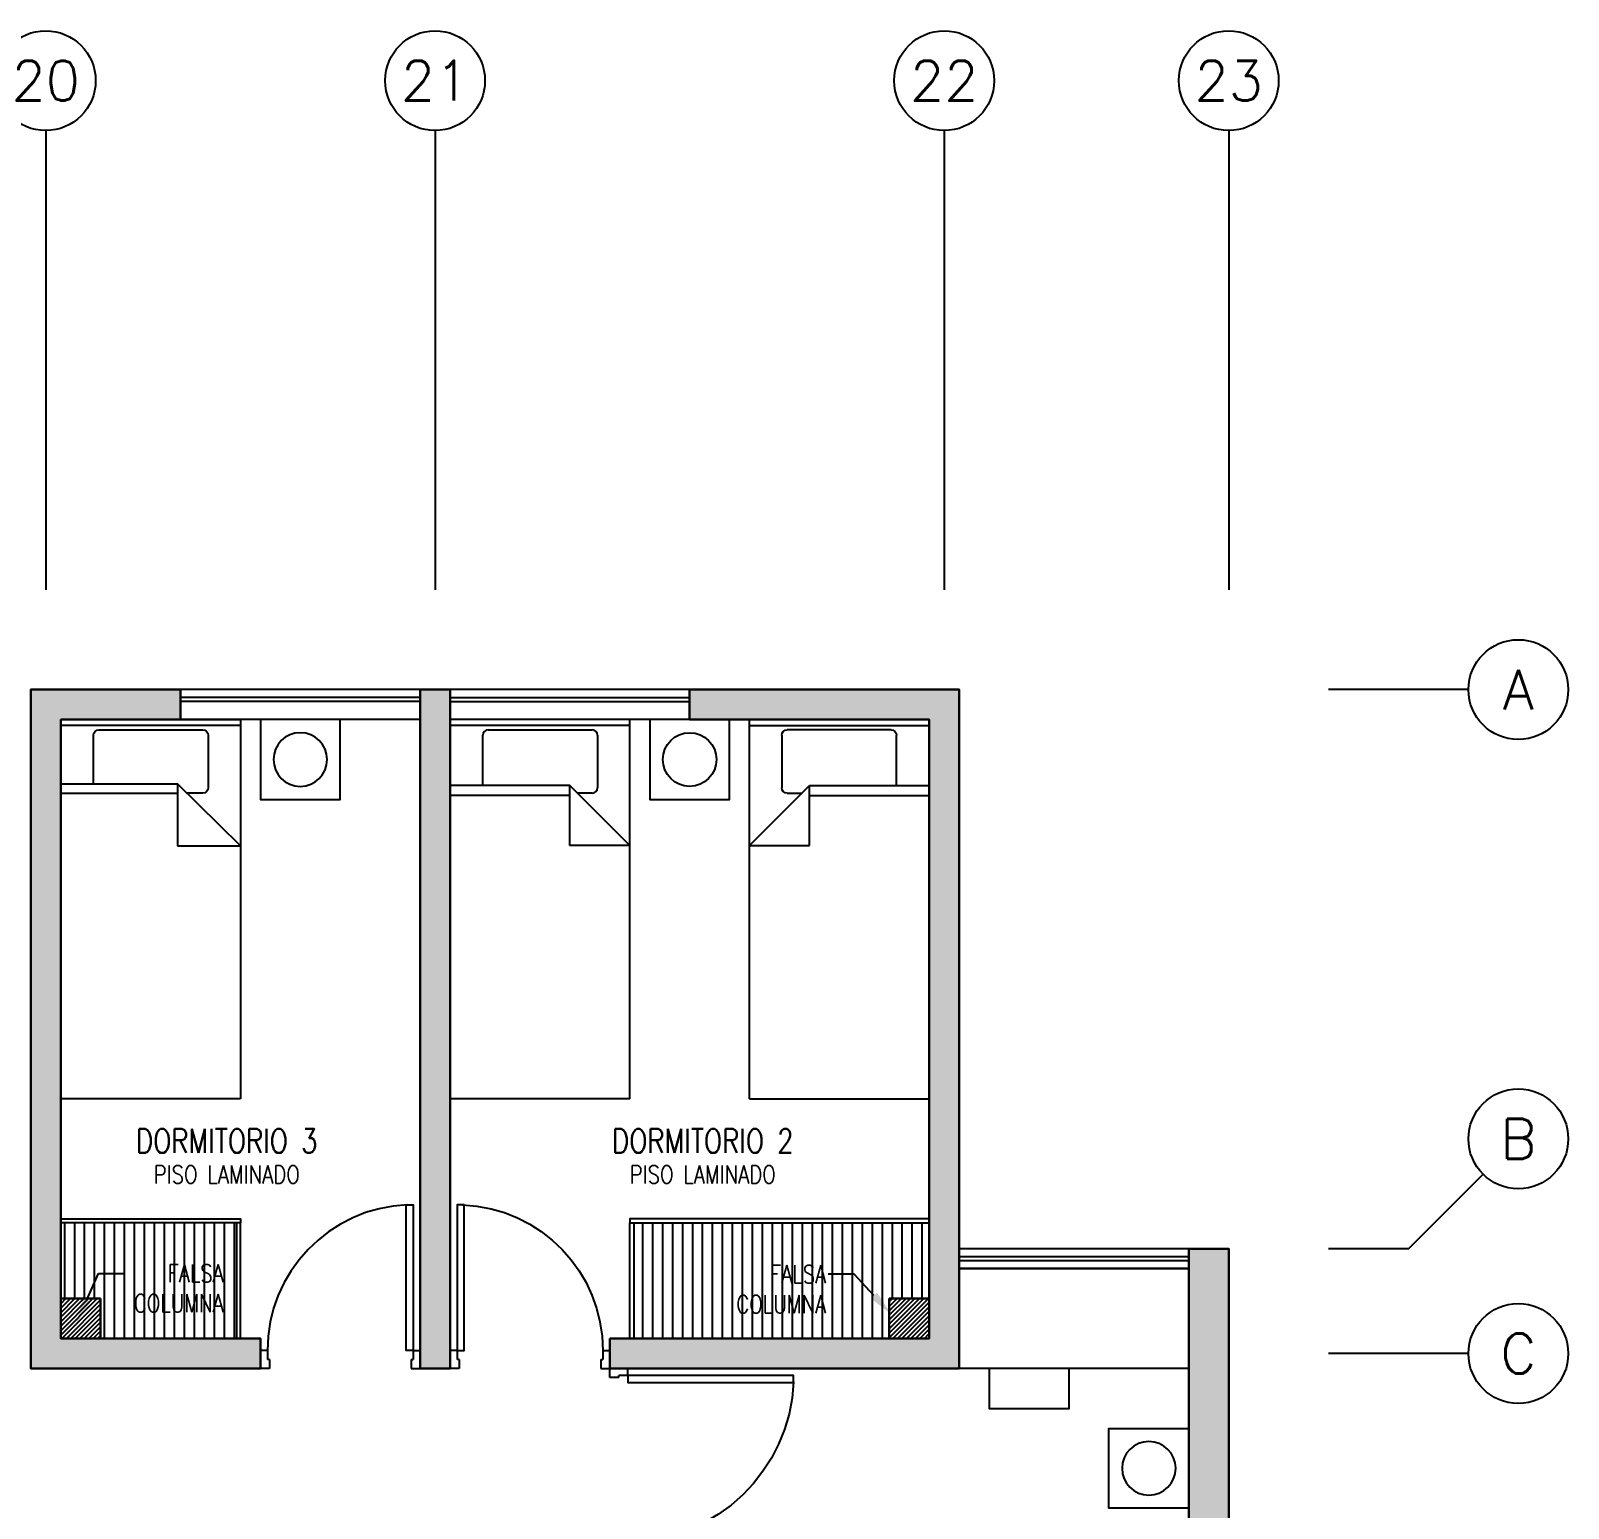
# Model space of a CAD drawing. Header units: millimetres. Extents: x -3 to 53, y -269 to 39.
# Drawn here: x 44.05 to 51.75, y -6.89 to 0.51 of the extents above; entities that cross this region are included whole.
import ezdxf
from ezdxf import colors
from ezdxf.entities.mleader import LeaderData, LeaderLine
from ezdxf.enums import TextEntityAlignment as Align
from ezdxf.math import Vec2, Vec3

# ---------------------------------------------------------------- set-up
doc = ezdxf.new("R2010")
doc.units = ezdxf.units.MM
doc.header["$LTSCALE"] = 15
for name, pattern in [('HIDDEN2', [0.1875, 0.125, -0.0625]), ('PHANTOM', [63.5, 31.75, -6.35, 6.35, -6.35, 6.35, -6.35]), ('PHANTOM2', [1.25, 0.625, -0.125, 0.125, -0.125, 0.125, -0.125])]:
    doc.linetypes.add(name, pattern=pattern)
doc.layers.get('0').update_dxf_attribs({"color": 250})
for name, color, linetype in [('A-EJES', 251, 'PHANTOM'), ('A-EST HATCH', 250, 'Continuous'), ('A-EST PLACAS', 250, 'Continuous'), ('A-EST VIGAS', 250, 'HIDDEN2'), ('A-HATCH', 250, 'Continuous'), ('A-MOBILIARIO', 250, 'Continuous'), ('A-MURO BAJO', 251, 'Continuous'), ('A-TEXTO-ACABADO PISO', 250, 'Continuous'), ('A-TEXTO-AMBIENTE', 252, 'Continuous'), ('A-TEXTO-INDICACIONES', 250, 'Continuous'), ('DLP_MOBILIARIO FIJO', 250, 'Continuous')]:
    doc.layers.add(name, color=color, linetype=linetype)
doc.layers.add('A-MUROS', color=252, linetype='Continuous', lineweight=30)
doc.styles.add('ROMANS', font='romans.shx', dxfattribs={"width": 0.8})

# ---------------------------------------------------------------- blocks, each defined once
blk = doc.blocks.new('EST-P2')
at = {"layer": 'A-EST HATCH'}
h = blk.add_hatch(color=256, dxfattribs=at)
h.dxf.hatch_style = 1
h.paths.add_polyline_path([(-10.5, -10.99), (-10.5, -4.925), (-12, -4.925), (-12, -5.675), (-12.15, -5.675), (-12.15, -4.725), (-10.35, -4.725), (-10.35, -5.6), (-8.85, -5.6), (-8.85, -5.1), (-8.7, -5.1), (-8.7, -5.8), (-10.35, -5.8), (-10.35, -10.99)])
h.paths.add_polyline_path([(-31.6, -0.925), (-30, -0.925), (-30, 2.175), (-31.2, 2.175), (-31.2, 2.325), (-29.85, 2.325), (-29.85, -1.075), (-31.6, -1.075)])
h.paths.add_polyline_path([(-32.4, 2.325), (-32.55, 2.325), (-32.55, -1.075), (-32.4, -1.075)])
h.paths.add_polyline_path([(-37.9, 2.8), (-38.2, 2.8), (-38.2, 2.65), (-38.05, 2.65), (-38.05, -0.425), (-37.9, -0.425)])
h.paths.add_polyline_path([(-34.95, 2.175), (-34.95, -0.925), (-33.35, -0.925), (-33.35, -1.075), (-35.1, -1.075), (-35.1, 2.325), (-33.75, 2.325), (-33.75, 2.175)])
h.paths.add_polyline_path([(-44.2, 2.65), (-44.8, 2.65), (-44.8, 2.8), (-44.05, 2.8), (-44.05, -0.6), (-45.2, -0.6), (-45.2, -0.45), (-44.2, -0.45)])
h.paths.add_polyline_path([(-46, 2.8), (-46, -0.6), (-46.15, -0.6), (-46.15, 2.8)])
h.paths.add_polyline_path([(-46.95, -0.45), (-48.55, -0.45), (-48.55, 2.65), (-47.35, 2.65), (-47.35, 2.8), (-48.7, 2.8), (-48.7, -0.6), (-46.95, -0.6)])
h.paths.add_polyline_path([(-44.2, -10.9), (-44.8, -10.9), (-44.8, -11.05), (-44.05, -11.05), (-44.05, -7.65), (-45.2, -7.65), (-45.2, -7.8), (-44.2, -7.8)])
h.paths.add_polyline_path([(-46, -11.05), (-46, -7.65), (-46.15, -7.65), (-46.15, -11.05)])
h.paths.add_polyline_path([(-46.95, -7.8), (-48.55, -7.8), (-48.55, -10.9), (-47.35, -10.9), (-47.35, -11.05), (-48.7, -11.05), (-48.7, -7.65), (-46.95, -7.65)])
h.paths.add_polyline_path([(-41.35, -7.55), (-41.2, -7.55), (-41.2, -10.9), (-41.05, -10.9), (-41.05, -11.05), (-41.35, -11.05)])
h.paths.add_polyline_path([(-31.6, -7.325), (-30, -7.325), (-30, -10.425), (-31.2, -10.425), (-31.2, -10.575), (-29.85, -10.575), (-29.85, -7.175), (-31.6, -7.175)])
h.paths.add_polyline_path([(-32.4, -10.575), (-32.55, -10.575), (-32.55, -7.175), (-32.4, -7.175)])
h.paths.add_polyline_path([(-37.9, -11.05), (-38.2, -11.05), (-38.2, -10.9), (-38.05, -10.9), (-38.05, -7.825), (-37.9, -7.825)])
h.paths.add_polyline_path([(-34.95, -10.425), (-34.95, -7.325), (-33.35, -7.325), (-33.35, -7.175), (-35.1, -7.175), (-35.1, -10.575), (-33.75, -10.575), (-33.75, -10.425)])
h.paths.add_polyline_path([(-18.45, -0.925), (-20.05, -0.925), (-20.05, 2.175), (-18.85, 2.175), (-18.85, 2.325), (-20.2, 2.325), (-20.2, -1.075), (-18.45, -1.075)])
h.paths.add_polyline_path([(-17.65, 2.325), (-17.5, 2.325), (-17.5, -1.075), (-17.65, -1.075)])
h.paths.add_polyline_path([(-11.85, 2.8), (-11.85, 2.65), (-12, 2.65), (-12, -0.425), (-12.15, -0.425), (-12.15, 2.8)])
h.paths.add_polyline_path([(-15.1, 2.175), (-15.1, -0.925), (-16.7, -0.925), (-16.7, -1.075), (-14.95, -1.075), (-14.95, 2.325), (-16.3, 2.325), (-16.3, 2.175)])
h.paths.add_polyline_path([(-10.35, -2.45), (-8.7, -2.45), (-8.7, -3.15), (-8.85, -3.15), (-8.85, -2.65), (-10.35, -2.65), (-10.35, -3.525), (-12.15, -3.525), (-12.15, -2.575), (-12, -2.575), (-12, -3.325), (-10.5, -3.325), (-10.5, 2.74), (-10.35, 2.74)])
h.paths.add_polyline_path([(-5.85, 2.65), (-5.25, 2.65), (-5.25, 2.8), (-6, 2.8), (-6, -0.6), (-4.85, -0.6), (-4.85, -0.45), (-5.85, -0.45)])
h.paths.add_polyline_path([(-4.05, 2.8), (-4.05, -0.6), (-3.9, -0.6), (-3.9, 2.8)])
h.paths.add_polyline_path([(-3.1, -0.45), (-1.5, -0.45), (-1.5, 2.65), (-2.7, 2.65), (-2.7, 2.8), (-1.35, 2.8), (-1.35, -0.6), (-3.1, -0.6)])
h.paths.add_polyline_path([(-4.05, -11.05), (-4.05, -7.65), (-3.9, -7.65), (-3.9, -11.05)])
h.paths.add_polyline_path([(-3.1, -7.8), (-1.5, -7.8), (-1.5, -10.9), (-2.7, -10.9), (-2.7, -11.05), (-1.35, -11.05), (-1.35, -7.65), (-3.1, -7.65)])
h.paths.add_polyline_path([(-8.7, -7.55), (-8.85, -7.55), (-8.85, -10.9), (-9, -10.9), (-9, -11.05), (-8.7, -11.05)])
h.paths.add_polyline_path([(-18.45, -7.325), (-20.05, -7.325), (-20.05, -10.425), (-18.85, -10.425), (-18.85, -10.575), (-20.2, -10.575), (-20.2, -7.175), (-18.45, -7.175)])
h.paths.add_polyline_path([(-17.65, -10.575), (-17.5, -10.575), (-17.5, -7.175), (-17.65, -7.175)])
h.paths.add_polyline_path([(-12.15, -11.05), (-11.85, -11.05), (-11.85, -10.9), (-12, -10.9), (-12, -7.825), (-12.15, -7.825)])
h.paths.add_polyline_path([(-15.1, -10.425), (-15.1, -7.325), (-16.7, -7.325), (-16.7, -7.175), (-14.95, -7.175), (-14.95, -10.575), (-16.3, -10.575), (-16.3, -10.425)])
h.paths.add_polyline_path([(-39.7, -4.725), (-37.9, -4.725), (-37.9, -5.675), (-38.05, -5.675), (-38.05, -4.925), (-39.55, -4.925), (-39.55, -10.99), (-39.7, -10.99), (-39.7, -5.8), (-41.35, -5.8), (-41.35, -5.1), (-41.2, -5.1), (-41.2, -5.6), (-39.7, -5.6)])
h.paths.add_polyline_path([(-6, -11.05), (-6, -7.65), (-4.85, -7.65), (-4.85, -7.8), (-5.85, -7.8), (-5.85, -10.9), (-5.25, -10.9), (-5.25, -11.05)])
h.paths.add_polyline_path([(-3.0968, -2.7), (-2.95, -2.7), (-2.95, -1.5), (-5.1, -1.5), (-5.1, -1.65), (-4.65, -1.65), (-4.65, -3.25), (-4.45, -3.25), (-4.45, -1.65), (-3.1, -1.65), (-3.1, -2.7)], flags=17)
h.paths.add_polyline_path([(-3.0968, -5.55), (-2.95, -5.55), (-2.95, -6.75), (-5.1, -6.75), (-5.1, -6.6), (-4.65, -6.6), (-4.65, -5), (-4.45, -5), (-4.45, -6.6), (-3.1, -6.6), (-3.1, -5.55)], flags=17)
h.paths.add_polyline_path([(-8.8501, -4.05), (-6, -4.05), (-6, -1.5), (-5.85, -1.5), (-5.85, -4.05), (-3.1, -4.05), (-3.1, -3.45), (-2.95, -3.45), (-2.95, -4.05), (-0.2, -4.05), (-0.2, 0), (0, 0), (0, -8.25), (-0.2, -8.25), (-0.2, -4.2), (-2.95, -4.2), (-2.95, -4.8), (-3.1, -4.8), (-3.1, -4.2), (-5.85, -4.2), (-5.85, -6.75), (-6, -6.75), (-6, -4.2), (-8.8501, -4.2)])
h.paths.add_polyline_path([(-8.7, 2.8), (-8.7, -0.7), (-8.85, -0.7), (-8.85, 2.65), (-9, 2.65), (-9, 2.8)])
h.paths.add_polyline_path([(-39.7, 2.74), (-39.7, -2.45), (-41.35, -2.45), (-41.35, -3.15), (-41.2, -3.15), (-41.2, -2.65), (-39.7, -2.65), (-39.7, -3.525), (-37.9, -3.525), (-37.9, -2.575), (-38.05, -2.575), (-38.05, -3.325), (-39.55, -3.325), (-39.55, 2.74)])
h.paths.add_polyline_path([(-47.1, -4.05), (-49.85, -4.05), (-49.85, 0), (-50.05, 0), (-50.05, -8.25), (-49.85, -8.25), (-49.85, -4.2), (-47.1, -4.2), (-47.1, -4.8), (-46.95, -4.8), (-46.95, -4.2), (-44.2, -4.2), (-44.2, -6.75), (-44.05, -6.75), (-44.05, -4.2), (-41.1999, -4.2), (-41.1999, -4.05), (-44.05, -4.05), (-44.05, -1.5), (-44.2, -1.5), (-44.2, -4.05), (-46.95, -4.05), (-46.95, -3.45), (-47.1, -3.45)])
h.paths.add_polyline_path([(-41.35, 2.8), (-41.05, 2.8), (-41.05, 2.65), (-41.2, 2.65), (-41.2, -0.7), (-41.35, -0.7)])
h.paths.add_polyline_path([(-46.9532, -2.7), (-47.1, -2.7), (-47.1, -1.5), (-44.95, -1.5), (-44.95, -1.65), (-45.4, -1.65), (-45.4, -3.25), (-45.6, -3.25), (-45.6, -1.65), (-46.95, -1.65), (-46.95, -2.7)], flags=17)
h.paths.add_polyline_path([(-46.9532, -5.55), (-47.1, -5.55), (-47.1, -6.75), (-44.95, -6.75), (-44.95, -6.6), (-45.4, -6.6), (-45.4, -5), (-45.6, -5), (-45.6, -6.6), (-46.95, -6.6), (-46.95, -5.55)], flags=17)
h.paths.add_polyline_path([(-26.7, -3.525), (-26.85, -3.525), (-26.85, 0.175), (-26.7, 0.175)])
h.paths.add_polyline_path([(-22.45, -3.525), (-13.05, -3.525), (-13.05, -3.375), (-16.6, -3.375), (-16.6, -1.975), (-16.8, -1.975), (-16.8, -3.375), (-19.7, -3.375), (-19.7, -1.975), (-19.85, -1.975), (-19.85, -3.375), (-22.25, -3.375), (-22.25, -2.125), (-20.6, -2.125), (-20.6, -1.975), (-22.875, -1.975), (-22.875, -2.125), (-22.45, -2.125)])
h.paths.add_polyline_path([(-22.9, -3.525), (-24.9, -3.525), (-24.9, -3.375), (-23.05, -3.375), (-23.05, 0.025), (-24.9, 0.025), (-24.9, 0.175), (-23.05, 0.175), (-23.05, 2.325), (-22.2, 2.325), (-22.2, 2.175), (-22.9, 2.175)])
h.paths.add_polyline_path([(-27.6, -2.125), (-27.6, -3.525), (-37, -3.525), (-37, -3.375), (-33.45, -3.375), (-33.45, -1.975), (-33.25, -1.975), (-33.25, -3.375), (-30.35, -3.375), (-30.35, -1.975), (-30.2, -1.975), (-30.2, -3.375), (-27.8, -3.375), (-27.8, -2.125), (-29.45, -2.125), (-29.45, -1.975), (-27.255, -1.975), (-27.255, -2.125)])
h.paths.add_polyline_path([(-27.23, 2.175), (-27.85, 2.175), (-27.85, 2.325), (-27.03, 2.325), (-27.03, -3.525), (-27.23, -3.525)])
h.paths.add_polyline_path([(-27.03, -6.3), (-27.03, -10.575), (-27.85, -10.575), (-27.85, -10.425), (-27.23, -10.425), (-27.23, -6.3)])
h.paths.add_polyline_path([(-29, -6.275), (-29, -6.125), (-27.23, -6.125), (-27.23, -4.875), (-29.75, -4.875), (-29.75, -6.275), (-29.9, -6.275), (-29.9, -4.875), (-33.25, -4.875), (-33.25, -6.275), (-33.45, -6.275), (-33.45, -4.875), (-37, -4.875), (-37, -4.725), (-27.03, -4.725), (-27.03, -6.275)])
h.paths.add_polyline_path([(-23.05, -6.3), (-23.05, -10.025), (-26.7, -10.025), (-26.7, -7.375), (-24.35, -7.375), (-24.35, -6.825), (-24.05, -6.825), (-24.05, -6.675), (-24.5, -6.675), (-24.5, -7.225), (-26.7, -7.225), (-26.7, -4.875), (-24.05, -4.875), (-24.05, -4.725), (-26.85, -4.725), (-26.85, -10.175), (-23.05, -10.175), (-23.05, -10.575), (-22.2, -10.575), (-22.2, -10.425), (-22.9, -10.425), (-22.9, -6.3)])
h.paths.add_polyline_path([(-21.05, -6.275), (-21.05, -6.125), (-22.85, -6.125), (-22.85, -4.875), (-20.3, -4.875), (-20.3, -6.275), (-20.15, -6.275), (-20.15, -4.875), (-16.8, -4.875), (-16.8, -6.275), (-16.6, -6.275), (-16.6, -4.875), (-13.05, -4.875), (-13.05, -4.725), (-23.05, -4.725), (-23.05, -6.275)])
at = {"layer": 'A-EST PLACAS'}
for points in [[(-5.85, 2.65), (-5.25, 2.65), (-5.25, 2.8), (-6, 2.8), (-6, -0.6), (-4.85, -0.6), (-4.85, -0.45), (-5.85, -0.45)], [(-4.05, 2.8), (-4.05, -0.6), (-3.9, -0.6), (-3.9, 2.8)], [(-3.1, -0.45), (-1.5, -0.45), (-1.5, 2.65), (-2.7, 2.65), (-2.7, 2.8), (-1.35, 2.8), (-1.35, -0.6), (-3.1, -0.6)], [(-8.8501, -4.05), (-6, -4.05), (-6, -1.5), (-5.85, -1.5), (-5.85, -4.05), (-3.1, -4.05), (-3.1, -3.45), (-2.95, -3.45), (-2.95, -4.05), (-0.2, -4.05), (-0.2, 0), (0, 0), (0, -8.25), (-0.2, -8.25), (-0.2, -4.2), (-2.95, -4.2), (-2.95, -4.8), (-3.1, -4.8), (-3.1, -4.2), (-5.85, -4.2), (-5.85, -6.75), (-6, -6.75), (-6, -4.2), (-8.8501, -4.2)]]:
    blk.add_lwpolyline(points, close=True, dxfattribs=at)
at = {"layer": 'A-EST VIGAS'}
for p, q in [((-4.05, 2.8), (-5.25, 2.8)), ((-2.7, 2.8), (-3.9, 2.8)), ((-0.2, 0), (-1.35, 0))]:
    blk.add_line(p, q, dxfattribs=at)
blk = doc.blocks.new('A$C77AB7FBD')
at = {"linetype": 'Continuous'}
for p, q in [((0, 0), (0, 1.9)), ((0.9, 1.9), (0, 1.9)), ((0.9, 1.87), (0, 1.87)), ((0.1908, 1.8487), (0.7119, 1.8487)), ((0.9, 0), (0.9, 1.9)), ((0.164, 1.57), (0.164, 1.8219)), ((0.7386, 1.8219), (0.7386, 1.5585)), ((0.6, 1.57), (0, 1.57)), ((0.6, 1.27), (0.6, 1.57)), ((0.9, 1.27), (0.6, 1.57)), ((0.6, 1.52), (0, 1.52)), ((0.7119, 1.5317), (0.6383, 1.5317)), ((0.9, 1.27), (0.6, 1.27)), ((0.9, 0), (0, 0))]:
    blk.add_line(p, q, dxfattribs=at)
for centre, start, end in [((0.1908, 1.8219), 90, 180), ((0.7119, 1.8219), 0, 90), ((0.7119, 1.5585), 270, 0)]:
    blk.add_arc(centre, 0.0267, start, end, dxfattribs=at)
blk = doc.blocks.new('A$C2EBA15F5')
blk.add_lwpolyline([(0, 0.4), (0, 0), (0.4, 0), (0.4, 0.4)], close=True)
blk.add_circle((0.2, 0.2), 0.1344)
blk = doc.blocks.new('CAMA PROYECCION')
for p, q in [((37.495, 40.6423, 0), (37.495, 38.771, 0)), ((38.3949, 40.6423, 0), (37.495, 40.6423, 0)), ((38.3949, 38.771, 0), (38.3949, 40.6423, 0)), ((38.0806, 39.3741, 0), (38.3949, 39.3741, 0)), ((38.3949, 39.3741, 0), (38.0806, 39.0644, 0)), ((38.0806, 39.0644, 0), (38.0806, 39.3741, 0)), ((38.0806, 39.1133, 0), (37.495, 39.1133, 0)), ((37.495, 39.0644, 0), (38.0806, 39.0644, 0)), ((37.659, 39.0644, 0), (37.659, 38.8203, 0)), ((38.2069, 39.1106, 0), (38.1275, 39.1106, 0)), ((38.2336, 38.8203, 0), (38.2336, 39.0838, 0)), ((37.495, 38.7423, 0), (37.495, 38.9974, 0)), ((38.3949, 38.7423, 0), (38.3949, 38.9974, 0)), ((37.495, 38.771, 0), (38.3949, 38.771, 0)), ((37.495, 38.7423, 0), (38.3949, 38.7423, 0)), ((37.6857, 38.7936, 0), (38.2069, 38.7936, 0))]:
    blk.add_line(p, q)
at = {"elevation": 0}
blk.add_lwpolyline([(38.495, 38.7423), (38.495, 39.1423), (38.895, 39.1423), (38.895, 38.7423)], close=True, dxfattribs=at)
blk.add_circle((38.695, 38.9423, 0), 0.1344)
for centre, start, end in [((38.2069, 39.0838, 0), 0, 90), ((37.6857, 38.8203, 0), 180, 270), ((38.2069, 38.8203, 0), 270, 0)]:
    blk.add_arc(centre, 0.0267, start, end)
blk = doc.blocks.new('*U141')
for p, q in [((0.01, 0.755), (0.01, 0.8)), ((0.1, 0.765), (0.1, 0.8)), ((0.055, 0.755), (0.01, 0.755)), ((0.1, 0.765), (0.055, 0.765)), ((0.055, 0.755), (0.055, 0.765)), ((0.055, 0.045), (0.01, 0.045)), ((0.01, 0.045), (0.01, 0)), ((0.055, 0.045), (0.055, 0.035)), ((0.1, 0.035), (0.055, 0.035)), ((0.1, 0.035), (0.1, 0))]:
    blk.add_line(p, q)
blk.add_lwpolyline([(0.83, 0.07), (0.83, 0.035), (0.1, 0.035), (0.1, 0.07)], close=True)
at = {"linetype": 'HIDDEN2'}
blk.add_arc((0.0996, 0.034), 0.731, 2.23015, 89.96723, dxfattribs=at)
blk = doc.blocks.new('*U140')
for p, q in [((0.01, 0.855), (0.01, 0.9)), ((0.055, 0.855), (0.01, 0.855)), ((0.1, 0.865), (0.055, 0.865)), ((0.055, 0.855), (0.055, 0.865)), ((0.1, 0.865), (0.1, 0.9)), ((0.055, 0.045), (0.01, 0.045)), ((0.01, 0.045), (0.01, 0)), ((0.055, 0.045), (0.055, 0.035)), ((0.1, 0.035), (0.055, 0.035)), ((0.1, 0.035), (0.1, 0))]:
    blk.add_line(p, q)
blk.add_lwpolyline([(0.93, 0.07), (0.93, 0.035), (0.1, 0.035), (0.1, 0.07)], close=True)
at = {"linetype": 'HIDDEN2'}
blk.add_arc((0.0995, 0.0339), 0.8311, 2.23015, 89.96723, dxfattribs=at)
blk = doc.blocks.new('Ejes_Torre G')
at = {"layer": 'A-EJES', "linetype": 'PHANTOM2', "ltscale": 0.5}
blk.add_line((50.9504, 11.05), (51.3236, 11.4232), dxfattribs=at)
for points in [[(44.125, 16.65), (44.125, 14.35)], [(46.075, 16.65), (46.075, 14.35)], [(48.625, 16.65), (48.625, 14.35)], [(50.05, 16.65), (50.05, 14.35)], [(51.2504, 13.85), (50.55, 13.85)], [(50.9504, 11.05), (50.55, 11.05)], [(51.2504, 10.525), (50.55, 10.525)]]:
    blk.add_lwpolyline(points, dxfattribs=at)
at = {"layer": 'A-EJES', "linetype": 'Continuous'}
for centre in [(44.125, 16.9), (46.075, 16.9), (48.625, 16.9), (50.05, 16.9), (51.5004, 13.85), (51.5004, 11.6), (51.5004, 10.525)]:
    blk.add_circle(centre, 0.25, dxfattribs=at)
at = {"layer": 'A-EJES', "linetype": 'Continuous', "style": 'ROMANS'}
for s, p in [('20', (44.125, 16.9)), ('21', (46.075, 16.9)), ('22', (48.625, 16.9)), ('23', (50.05, 16.9))]:
    blk.add_text(s, height=0.2, dxfattribs=at).set_placement(p, align=Align.MIDDLE_CENTER)
for s, p in [('A', (51.5004, 13.85)), ('B', (51.5004, 11.6)), ('C', (51.5004, 10.525))]:
    blk.add_text(s, height=0.2, rotation=0, dxfattribs=at).set_placement(p, align=Align.MIDDLE_CENTER)

msp = doc.modelspace()

# ---------------------------------------------------------------- hatches: boundary and pattern name
at = {"layer": 'A-HATCH'}
h = msp.add_hatch(dxfattribs=at)
h.set_pattern_fill('ANSI31', color=256, scale=0.005)
h.set_pattern_definition([(45, (-2.590965, -13.84201), (-0.01122532, 0.01122532), [])])
h.paths.add_polyline_path([(44.2, -5.842), (44.4, -5.842), (44.4, -6.042), (44.2, -6.042)])
h = msp.add_hatch(dxfattribs=at)
h.set_pattern_fill('ANSI31', color=256, scale=0.005)
h.set_pattern_definition([(45, (2e-06, -13.84201), (-0.01122532, 0.01122532), [])])
h.paths.add_polyline_path([(48.55, -5.842), (48.35, -5.842), (48.35, -6.042), (48.55, -6.042)])
at = {"layer": 'DLP_MOBILIARIO FIJO'}
h = msp.add_hatch(dxfattribs=at)
h.set_pattern_fill('_USER', color=256, scale=0.05, angle=270, pattern_type=0)
h.set_pattern_definition([(270, (-14.979997, 23.587955), (0.05, -9e-18), [])])
h.paths.add_polyline_path([(44.2, -5.462), (45.08, -5.462), (45.08, -6.042), (44.4, -6.042), (44.4, -5.842), (44.2, -5.842)])
h = msp.add_hatch(dxfattribs=at)
h.set_pattern_fill('_USER', color=256, scale=0.05, angle=270, pattern_type=0)
h.set_pattern_definition([(270, (-9492.384854, -4951.007826), (0.05, -9e-18), [])])
h.paths.add_polyline_path([(48.55, -5.462), (48.55, -5.842), (48.35, -5.842), (48.35, -6.042), (47.07, -6.042), (47.07, -5.462)])

# ---------------------------------------------------------------- linework, layer by layer
at = {"layer": 'A-MOBILIARIO'}
msp.add_lwpolyline([(48.7, -6.192), (48.7, -5.692), (49.85, -5.692), (49.85, -6.192)], close=True, dxfattribs=at)
msp.add_lwpolyline([(48.85, -6.192), (48.85, -6.392), (49.25, -6.392), (49.25, -6.192)], dxfattribs=at)
at = {"layer": 'A-MURO BAJO'}
for p, q in [((46, -2.792), (44.8, -2.792)), ((47.35, -2.792), (46.15, -2.792)), ((46, -2.942), (44.8, -2.942)), ((47.35, -2.942), (46.15, -2.942)), ((49.85, -5.592), (48.7, -5.592)), ((49.85, -5.692), (48.7, -5.692))]:
    msp.add_line(p, q, dxfattribs=at)
at = {"layer": 'A-MUROS'}
for p, q in [((44.05, -2.792), (44.8, -2.792)), ((44.05, -6.192), (44.05, -2.792)), ((44.8, -2.942), (44.8, -2.792)), ((46, -2.792), (46.15, -2.792)), ((46, -6.192), (46, -2.792)), ((46.15, -6.192), (46.15, -2.792)), ((47.35, -2.792), (48.7, -2.792)), ((47.35, -2.942), (47.35, -2.792)), ((48.7, -6.192), (48.7, -2.792)), ((44.2, -2.942), (44.8, -2.942)), ((44.2, -5.842), (44.2, -2.942)), ((47.35, -2.942), (48.55, -2.942)), ((48.55, -5.842), (48.55, -2.942)), ((44.4, -5.842), (44.2, -5.842)), ((44.4, -6.042), (44.4, -5.842)), ((48.35, -6.042), (48.35, -5.842)), ((48.35, -5.842), (48.55, -5.842)), ((44.4, -6.042), (45.2, -6.042)), ((45.2, -6.192), (45.2, -6.042)), ((46.95, -6.042), (48.35, -6.042)), ((46.95, -6.192), (46.95, -6.042)), ((44.05, -6.192), (45.2, -6.192)), ((46, -6.192), (46.15, -6.192)), ((46.95, -6.192), (48.7, -6.192))]:
    msp.add_line(p, q, dxfattribs=at)
at = {"layer": 'A-MUROS', "elevation": 0}
msp.add_lwpolyline([(47.1, -9.642), (49.85, -9.642), (49.85, -5.592), (50.05, -5.592), (50.05, -13.842), (49.85, -13.842), (49.85, -9.792), (47.1, -9.792)], dxfattribs=at)
at = {"layer": 'DLP_MOBILIARIO FIJO'}
for p, q in [((46, -2.832), (44.8, -2.832)), ((46.15, -2.832), (47.35, -2.832)), ((46, -2.852), (44.8, -2.852)), ((46.15, -2.852), (47.35, -2.852)), ((49.85, -5.632), (48.7, -5.632)), ((49.85, -5.652), (48.7, -5.652))]:
    msp.add_line(p, q, dxfattribs=at)
for points in [[(44.2, -5.442), (44.2, -6.042), (45.1, -6.042)], [(48.55, -5.442), (48.55, -6.042)]]:
    msp.add_lwpolyline(points, dxfattribs=at)
at = {"layer": 'DLP_MOBILIARIO FIJO', "elevation": 0}
for points in [[(44.2, -5.442), (45.1, -5.442), (45.1, -5.462), (44.2, -5.462)], [(45.08, -5.462), (45.08, -6.042)], [(45.1, -6.042), (45.1, -5.462)], [(48.55, -5.442), (47.05, -5.442), (47.05, -5.462), (48.55, -5.462)], [(48.55, -6.042), (47.05, -6.042), (47.05, -5.462)], [(47.07, -5.462), (47.07, -6.042)]]:
    msp.add_lwpolyline(points, dxfattribs=at)

# ---------------------------------------------------------------- block references
msp.add_blockref('EST-P2', (50.05, -5.592))
at = {"layer": 'A-MOBILIARIO', "xscale": -1}
for name, p, rotation in [('CAMA PROYECCION', (6.705, 35.8003, 0), 180), ('*U141', (46.15, -6.202), 270), ('*U140', (46.94, -6.192), 180)]:
    msp.add_blockref(name, p, dxfattribs=dict(at, rotation=rotation))
at = {"layer": 'A-MOBILIARIO'}
msp.add_blockref('A$C77AB7FBD', (46.15, -4.842), dxfattribs=at)
at = {"layer": 'A-MOBILIARIO', "extrusion": (0, 0, -1), "xscale": -1, "zscale": -1}
msp.add_blockref('A$C2EBA15F5', (-47.15, -3.342), dxfattribs=at)
at = {"layer": 'A-MOBILIARIO', "xscale": -1}
for name, p in [('A$C77AB7FBD', (48.55, -4.842)), ('A$C2EBA15F5', (49.85, -6.892))]:
    msp.add_blockref(name, p, dxfattribs=at)
at = {"layer": 'A-MOBILIARIO', "rotation": 90}
msp.add_blockref('*U141', (46, -6.202), dxfattribs=at)
at = {"layer": 'A-MUROS'}
msp.add_blockref('Ejes_Torre G', (0, -16.642), dxfattribs=at)

# ---------------------------------------------------------------- texts
at = {"layer": 'A-TEXTO-ACABADO PISO', "char_height": 0.09, "attachment_point": 2, "style": 'ROMANS'}
for insert in [(45.0319, -5.1754), (47.4158, -5.1754)]:
    msp.add_mtext_dynamic_manual_height_columns('PISO LAMINADO', width=1.20225, gutter_width=12.5, heights=[0], dxfattribs=dict(at, insert=insert))
at = {"layer": 'A-TEXTO-AMBIENTE', "style": 'ROMANS', "width": 0.8}
for s, p in [('DORMITORIO 3', (45.0316, -5.1121)), ('DORMITORIO 2', (47.4159, -5.1121))]:
    msp.add_text(s, height=0.12, dxfattribs=at).set_placement(p, align=Align.CENTER)

# ---------------------------------------------------------------- leaders
at = {"layer": 'A-TEXTO-INDICACIONES'}
ml = msp.add_multileader_mtext('Standard', dxfattribs=at)
ml.set_content('FALSA COLUMNA', color=256, style='ROMANS')
ml.set_leader_properties(color=7)
ml.build(insert=Vec2(0, 0))
ml.multileader.update_dxf_attribs({"dogleg_length": 1.3073, "arrow_head_size": 0.13, "scale": 0.1})
ctx = ml.context
ctx.base_point, ctx.scale, ctx.char_height, ctx.arrow_head_size, ctx.landing_gap_size, ctx.plane_origin = Vec3(44.52, -5.7154), 0.1, 0.09, 0.13, 0.01, Vec3(45.2414, -4.7321)
ctx.text_align_type = 2
notes = []
notes.append((ctx, [(1, (1, 1, 0), (44.3893, -5.7154), (1, 0), 0.1307, [(0, [(44.2782, -5.9675)], 0, [])])]))
ctx.mtext.insert, ctx.mtext.width, ctx.mtext.defined_height, ctx.mtext.alignment, ctx.mtext.flow_direction = Vec3(45.0169, -5.6704), 0.532149, 0.5349, 3, 5
ml = msp.add_multileader_mtext('Standard', dxfattribs=at)
ml.set_content('FALSA COLUMNA', color=256, style='ROMANS')
ml.set_leader_properties(color=7)
ml.build(insert=Vec2(0, 0))
ml.multileader.update_dxf_attribs({"dogleg_length": 1.3073, "arrow_head_size": 0.13, "scale": 0.1})
ctx = ml.context
ctx.base_point, ctx.scale, ctx.char_height, ctx.arrow_head_size, ctx.landing_gap_size, ctx.plane_origin = Vec3(47.5372, -5.7201), 0.1, 0.09, 0.13, 0.01, Vec3(48.2586, -4.7368)
ctx.text_align_type = 2
notes.append((ctx, [(0, (1, 1, 0), (48.1748, -5.7201), (-1, 0), 0.1307, [(0, [(48.3609, -5.9211)], 0, [])])]))
ctx.mtext.insert, ctx.mtext.width, ctx.mtext.defined_height, ctx.mtext.alignment, ctx.mtext.flow_direction = Vec3(48.0341, -5.6751), 0.532149, 0.5349, 3, 5
for ctx, leaders in notes:
    for number, flags, end, landing, length, lines in leaders:
        leader = LeaderData()
        leader.index, (leader.has_last_leader_line, leader.has_dogleg_vector, leader.attachment_direction) = number, flags
        leader.last_leader_point, leader.dogleg_vector, leader.dogleg_length = Vec3(end), Vec3(landing), length
        for number, points, colour, breaks in lines:
            line = LeaderLine()
            line.index, line.vertices, line.color, line.breaks = number, Vec3.list(points), colors.encode_raw_color(colour), breaks
            leader.lines.append(line)
        ctx.leaders.append(leader)

doc.saveas('drawing.dxf')
